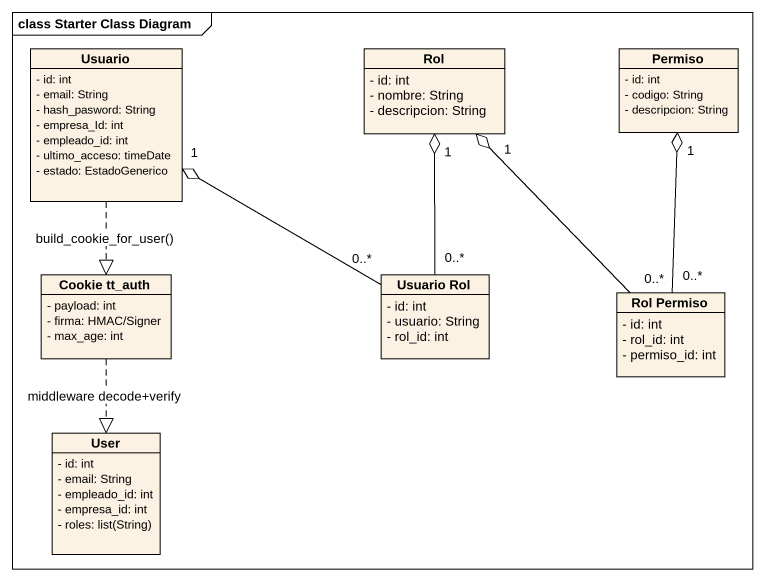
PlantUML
@startuml
mainframe class Starter Class Diagram
hide circle
hide empty members
skinparam classAttributeIconSize 0
class Usuario {
  - id: int
  - email: String
  - hash_pasword: String
  - empresa_Id: int
  - empleado_id: int
  - ultimo_acceso: timeDate
  - estado: EstadoGenerico
}
class Rol {
  - id: int
  - nombre: String
  - descripcion: String
}
class Permiso {
  - id: int
  - codigo: String
  - descripcion: String
}
class "Cookie tt_auth" as Cookie_tt_auth {
  - payload: int
  - firma: HMAC/Signer
  - max_age: int
}
class "Usuario Rol" as Usuario_Rol {
  - id: int
  - usuario: String
  - rol_id: int
}
class "Rol Permiso" as Rol_Permiso {
  - id: int
  - rol_id: int
  - permiso_id: int
}
class User {
  - id: int
  - email: String
  - empleado_id: int
  - empresa_id: int
  {field} - roles: list(String)
}
Usuario ..|> Cookie_tt_auth : build_cookie_for_user()
Cookie_tt_auth ..|> User : middleware decode+verify
Usuario_Rol "0..*" -left-o "1" Usuario
Usuario_Rol "0..*" -up-o "1" Rol
Rol_Permiso "0..*" -up-o "1" Rol
Rol_Permiso "0..*" -up-o "1" Permiso
@enduml
